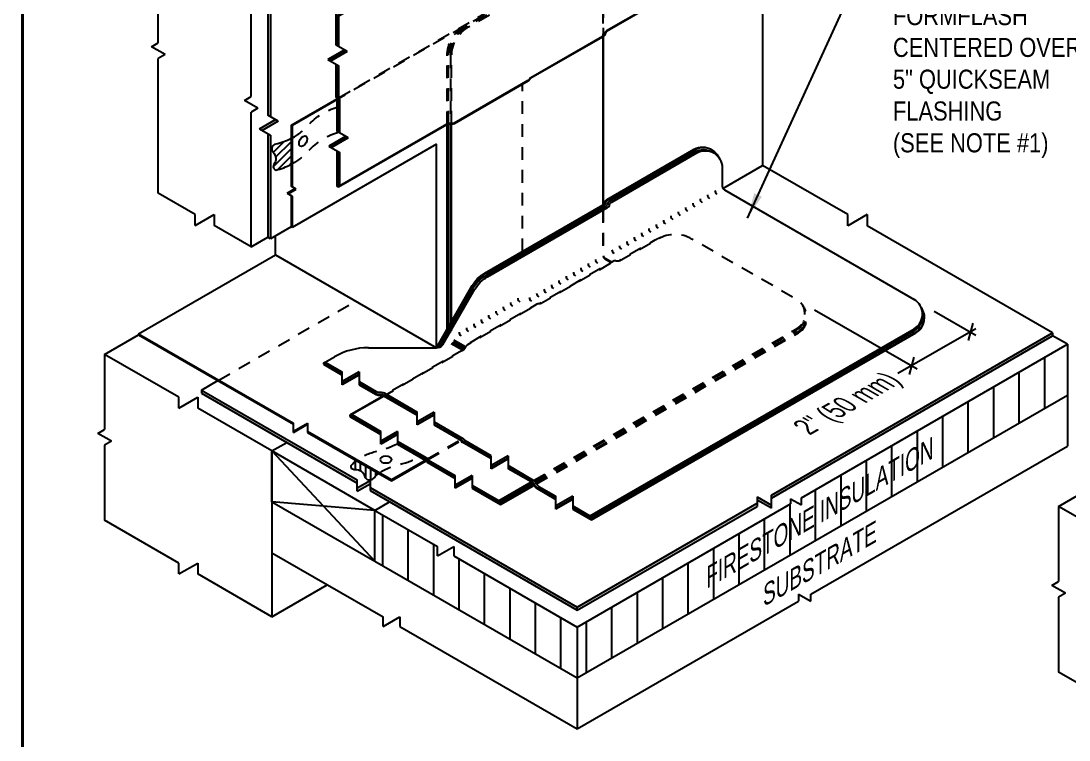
# Model space of a CAD drawing. Header units: inches. Extents: x 277.4 to 297.5, y 91 to 107.7.
# Drawn here: x 277.45 to 287.74, y 94.92 to 101.99 of the extents above; entities that cross this region are included whole.
import ezdxf
from ezdxf.enums import TextEntityAlignment as Align

# ---------------------------------------------------------------- set-up
doc = ezdxf.new("R2010")
doc.units = ezdxf.units.IN
doc.header["$MEASUREMENT"] = 0
doc.linetypes.add('HIDDEN2', pattern=[0.1875, 0.125, -0.0625])
doc.layers.get('0').update_dxf_attribs({"linetype": 'CONTINUOUS'})
for name, color, linetype in [('FSBP-ACCESSORY-OTHER', 7, 'CONTINUOUS'), ('FSBP-ANNO-NOTE', 7, 'CONTINUOUS'), ('FSBP-INSULATION', 7, 'CONTINUOUS'), ('FSBP-MEMBRANE', 7, 'CONTINUOUS'), ('FSBP-SEALANTS', 1, 'CONTINUOUS'), ('FSBP-SUBSTRATE-GENERIC', 9, 'CONTINUOUS'), ('FSBP-TTLB-BORDER', 7, 'CONTINUOUS'), ('FSBP-TTLB-TEXT', 7, 'CONTINUOUS'), ('FSBP-WALL-CURB', 9, 'CONTINUOUS'), ('FSBP-WOOD', 7, 'CONTINUOUS')]:
    doc.layers.add(name, color=color, linetype=linetype)
doc.styles.add('FSBP_ARIAL', font='arial.ttf')
doc.styles.add('FSBP_ARIAL_BOLD', font='')
doc.styles.add('FSBP_ARIAL_NAR', font='ARIALN.TTF')
doc.styles.get('FSBP_ARIAL_BOLD').set_extended_font_data('Arial Black')
doc.dimstyles.new('FSBP-LEADER', dxfattribs={"dimtxt": 0.1875, "dimasz": 0.25, "dimexe": 0.0625, "dimexo": 0.125, "dimgap": 0.125, "dimtad": 0, "dimtih": 1, "dimtoh": 1, "dimdec": 4, "dimzin": 0, "dimdsep": 46, "dimlunit": 4, "dimtxsty": 'FSBP_ARIAL_NAR', "dimcen": 0.09375, "dimclrd": 256, "dimclre": 256, "dimclrt": 256, "dimadec": 0, "dimazin": 0, "dimtfac": 1, "dimtdec": 4, "dimtofl": 0, "dimtmove": 0, "dimatfit": 3, "dimfxl": 0, "dimtolj": 1, "dimtzin": 0, "dimlwd": -1, "dimlwe": -1, "dimarcsym": 0})

# ---------------------------------------------------------------- blocks, each defined once
blk = doc.blocks.new('TTLB-EPDM_2')
at = {"layer": 'FSBP-TTLB-BORDER', "const_width": 0.03125}
blk.add_lwpolyline([(20, 0), (20, 13), (0, 13), (0, 0)], dxfattribs=at)
at = {"layer": 'FSBP-TTLB-TEXT'}
for tag, height, style, p in [('MAXIMUM_WARRANTY', 0.1875, 'FSBP_ARIAL_BOLD', (18.03987100774941, 0.2240244307510579)), ('ACCPT_SYSTEMS', 0.21875, 'FSBP_ARIAL', (12.49438170418193, -1.23218745252656))]:
    blk.add_attdef(tag, text='', height=height, dxfattribs=dict(at, style=style)).set_placement(p, align=Align.MIDDLE_LEFT)
for tag, height, style, p in [('DETAIL_DESCP_LINE_1', 0.21875, 'FSBP_ARIAL_BOLD', (10.33118450231211, -0.2831249841755152)), ('DETAIL_DESCP_LINE_2', 0.21875, 'FSBP_ARIAL_BOLD', (10.33118450231211, -0.6812499208775904)), ('ISSUE_REV_DATE', 0.21875, 'FSBP_ARIAL', (16.84069633627263, -0.7282559425942452)), ('DETAIL_NUMBER', 0.4375, 'FSBP_ARIAL', (18.91941590748775, -0.8931630692489421))]:
    blk.add_attdef(tag, text='', height=height, dxfattribs=dict(at, style=style)).set_placement(p, align=Align.MIDDLE_CENTER)

msp = doc.modelspace()

# ---------------------------------------------------------------- hatches: boundary and pattern name
at = {"layer": 'FSBP-ACCESSORY-OTHER'}
h = msp.add_hatch(dxfattribs=at)
h.set_pattern_fill('STEEL', color=256, scale=0.25, angle=90, style=0)
h.set_pattern_definition([(135, (0, 0), (-0.02209708691207961, -0.02209708691207961), []), (135, (-0.015625, 9.567237139237322e-19), (-0.02209708691207961, -0.02209708691207961), [])])
h.paths.add_polyline_path([(281.4246258482173, 97.66901579513701, 0.08250398478391852), (281.4177044576882, 97.675686395494), (281.0848829653765, 97.48353181731581), (281.0848829653767, 97.47286515040497)])
h.paths.add_polyline_path([(280.5527301196022, 101.2181726397326, 0.07962380356435998), (280.5505453126472, 101.227193182912), (280.10082619217, 100.9675477276447), (280.1103643422651, 100.9627726391067)])
h.paths.add_polyline_path([(280.1497503384269, 100.33810184101), (280.1405127341199, 100.3434351743434), (280.0617407417961, 100.2979561433707), (280.0709783461031, 100.2926228100373)])
h.paths.add_polyline_path([(280.2617787396446, 98.02766514750563), (280.2617787396446, 98.03833181417227), (280.1239411826273, 97.95875126352396), (280.1239411826273, 97.94808459685729)])
h = msp.add_hatch(dxfattribs=at)
h.set_pattern_fill('STEEL', color=256, scale=0.25, style=0)
h.set_pattern_definition([(45, (0, 0), (-0.02209708691207961, 0.02209708691207961), []), (45, (0, 0.015625), (-0.02209708691207961, 0.02209708691207961), [])])
h.paths.add_polyline_path([(280.1008261921701, 100.3663482100213), (280.1103643422651, 100.3608413564964), (280.1103643422651, 100.9627726391067), (280.1008261921701, 100.9675477276447)])
h.paths.add_polyline_path([(280.1008261921701, 99.96827949263167), (280.1103643422651, 99.96277263910676), (280.1103643422651, 100.2698832945511), (280.1008261921702, 100.275390148076)])
h.paths.add_polyline_path([(278.6026758001802, 98.91663479223706), (278.6026758001802, 98.90596812557034), (280.1239411826273, 98.0276651475056), (280.1239411826273, 98.03833181417228)])
h.paths.add_polyline_path([(280.2617787396447, 97.95875126352398), (280.2617787396446, 97.9480845968573), (281.0848829653766, 97.47286515055981), (281.0848829653765, 97.48353181722645)])
at = {"layer": 'FSBP-INSULATION'}
h = msp.add_hatch(dxfattribs=at)
h.set_pattern_fill('LINE', color=256, scale=2, angle=90, style=0)
h.set_pattern_definition([(90, (0, 0), (-0.25, 1.530757942277972e-17), [])])
h.paths.add_polyline_path([(282.9088029696608, 95.53420002251194), (287.7224538914173, 98.31336267797305), (287.7224538914173, 98.81336267797303), (285.1107410715778, 97.30548957839272), (285.1107410715778, 97.23445965675667), (285.0052106347292, 97.29538768287897), (285.0052106347292, 97.2445615522704), (282.9088029696608, 96.03420002251194)])
h.paths.add_polyline_path([(280.9212407485013, 96.68171960592953), (282.9088029696608, 95.53420002251194), (282.9088029696608, 96.03420002251202), (281.6981465424426, 96.73317283666249), (281.6981465424426, 96.82679826940935), (281.5359825360443, 96.7331728366625), (281.5359825360443, 96.82679826940937), (280.9212407485013, 97.18171960592949)])
h.paths.add_polyline_path([(284.119469703625, 96.34748721101074), (286.5608343454521, 97.69233546039435), (286.5608343454521, 98.02839289666846), (284.119469703625, 96.68354464728488)], flags=24)
at = {"layer": 'FSBP-MEMBRANE'}
h = msp.add_hatch(color=256, dxfattribs=at)
h.paths.add_polyline_path([(284.7293325423888, 105.1207874407545), (284.7033517802752, 105.1357874407546), (281.542428023471, 103.3108272588757), (281.5684087855844, 103.2958272588757)])
h.paths.add_polyline_path([(281.441057058445, 103.3693538128215), (281.4150762963314, 103.3843538128215), (281.4150762963314, 103.103185082651), (281.441057058445, 103.0881850826509)])
h.paths.add_polyline_path([(281.324909522507, 103.1552428937904), (281.2989287603935, 103.1702428937904), (279.8724551702144, 102.3466679825087), (279.8984359323281, 102.3316679825087)])
h.paths.add_polyline_path([(279.898435932328, 102.3316679825087), (279.8724551702144, 102.3466679825086), (279.8724551702144, 101.0645296564157), (279.898435932328, 101.0495296564157)])
h.paths.add_polyline_path([(279.9727296241372, 101.0066361734505), (279.9467488620237, 101.0216361734505), (279.789423519564, 100.930804344631), (279.8154042816774, 100.915804344631)])
h.paths.add_polyline_path([(279.898435932328, 100.8678659987767), (279.8724551702144, 100.8828659987767), (279.8724551702144, 99.8664294216304), (279.898435932328, 99.85142942163046)])
h = msp.add_hatch(color=256, dxfattribs=at)
h.paths.add_polyline_path([(280.5787108817158, 100.6993555574514), (280.565720500659, 100.7068555574514), (280.565720500659, 100.3773393063991), (280.5787108817158, 100.3698393063991)])
h.paths.add_polyline_path([(280.6611067461466, 100.8420693809793), (280.6481163650899, 100.8495693809793), (280.4833246362281, 100.7544268319607), (280.4963150172849, 100.7469268319607)])
h.paths.add_polyline_path([(280.5787108817158, 101.2191569065412, 0.1246123986690793), (280.5740920797479, 101.2327897661439, -0.1246123886967401), (280.5694732774087, 101.2464226259612), (280.5694732774087, 101.5489884172063), (280.556482896352, 101.5564884172063), (280.556482896352, 101.2459304925571, 0.1246123886964998), (280.5611016986911, 101.2322976327397, -0.1246123986722044), (280.565720500659, 101.2186647731367), (280.565720500659, 100.8971406554886), (280.5787108817158, 100.8896406554886)])
h.paths.add_polyline_path([(280.6518691418397, 101.6917022407341), (280.6388787607829, 101.6992022407341), (280.4740870319212, 101.6040596917156), (280.4870774129779, 101.5965596917156)])
h.paths.add_polyline_path([(280.5694732774088, 102.0418393064886), (280.556482896352, 102.0493393064886), (280.556482896352, 101.7467735152435), (280.5694732774088, 101.7392735152435)])
h.paths.add_polyline_path([(283.4930472176065, 103.7297655093051, -0.2559231608548284), (283.6531342754937, 103.7333692937734, 0.2800479723743404), (283.480056836525, 103.7372655092285), (280.556482896352, 102.0493393064886), (280.5694732774088, 102.0418393064886)])
msp.add_hatch(color=256, dxfattribs=at).paths.add_polyline_path([(281.6765161575606, 100.9754417123083, -0.0452988547727261), (281.6642260243755, 100.9757284328903, 0.002590280656423726), (281.6635257765037, 100.9758048371376), (281.6635257765037, 99.01731846203221), (281.6765161575606, 99.03981846203244)])
h = msp.add_hatch(color=256, dxfattribs=at)
h.paths.add_polyline_path([(283.0330406226723, 97.12763449833771), (283.0330406226723, 97.10596783167101), (286.2176667731553, 98.94461259692063, 0.2854560039510127), (286.3006476504102, 99.09978349861535, -0.2505942952324803), (286.2176667732277, 98.96627926575789)])
h.paths.add_polyline_path([(282.8651841645672, 97.22454646960993), (282.8651841645672, 97.20287980294323), (283.0330406226723, 97.105967831671), (283.0330406226723, 97.12763449833768)])
h.paths.add_polyline_path([(282.7003924357053, 97.22454646960989), (282.7003924357053, 97.20287980294323), (282.8651841645671, 97.29802235196183), (282.8651841645672, 97.3196890186285)])
h.paths.add_polyline_path([(282.5325359776001, 97.41660098990079, -0.1275034861631099), (282.5071035466038, 97.44628441078066, 0.1275034861637454), (282.4816711156075, 97.47596783166063), (282.2302583834747, 97.62112104023524), (282.2302583834747, 97.59945437356852), (282.4629072318508, 97.46513449833189, -0.1275034861632415), (282.4883396628471, 97.43545107745204, 0.1275034861637747), (282.5137720938435, 97.40576765657205), (282.7003924357053, 97.29802235196185), (282.7003924357053, 97.31968901862847)])
h.paths.add_polyline_path([(282.0654666546129, 97.62112104023522), (282.0654666546129, 97.59945437356856), (282.2302583834747, 97.69459692258714), (282.2302583834747, 97.71626358925383)])
h.paths.add_polyline_path([(282.0654666546129, 97.69459692258714), (282.0654666546129, 97.7162635892538), (281.804958044585, 97.86666830537966, -0.1246123886993149), (281.7954610428262, 97.87748473544923, 0.1246123986703427), (281.7859640410679, 97.88830116508981), (281.5038438314652, 98.05118334404774), (281.5038438314652, 98.02951667738105), (281.7672001573192, 97.87746783175648, -0.124612398670438), (281.7766971590775, 97.86665140211588, 0.1246123887025153), (281.7861941608365, 97.85583497204608)])
h.paths.add_polyline_path([(281.5038438314652, 98.1246592263997), (281.5038438314652, 98.14632589306635), (281.3390521026034, 98.05118334404774), (281.3390521026033, 98.0295166773811)])
h.paths.add_polyline_path([(281.0123146803422, 98.33496783176317, 0.1275034861628855), (280.973891868291, 98.34215125264592, -0.1275034861641675), (280.9354690562394, 98.34933467352887), (280.7676125981344, 98.446246644801), (280.7676125981344, 98.42457997813429), (280.9354690562475, 98.32766800685748, 0.1275034861637557), (280.973891868299, 98.32048458597458, -0.1275034861634855), (281.0123146803504, 98.31330116509176), (281.3390521026034, 98.1246592263997), (281.3390521026034, 98.14632589306635)])
h.paths.add_polyline_path([(280.7676125981344, 98.51972252715292), (280.7676125981344, 98.54138919381958), (280.6028208692726, 98.44624664480096), (280.6028208692726, 98.4245799781343)])
h.paths.add_polyline_path([(280.4356860990038, 98.6378844984252), (280.4349644111673, 98.63746783175857), (280.4349644111673, 98.61663449842523), (280.6028208692726, 98.51972252715291), (280.6028208692726, 98.54138919381963)])
h.paths.add_polyline_path([(283.2098187919586, 100.1595307548878, 0.1990697124928962), (283.2277282503268, 100.184870785789, -0.2193945329039565), (283.2483697261, 100.2117881476745), (284.0833878689464, 100.693886097225, -0.2505942970672961), (284.2404963657345, 100.698997528034, 0.2854560022219442), (284.0646239851978, 100.7047194305584), (283.2268738249467, 100.2210441500238, 0.1990697124955211), (283.2089643665781, 100.1957041191223, -0.2193945329021032), (283.1883228908052, 100.168786757237), (282.0081542364842, 99.48741606697573, 0.1316524975873913), (281.8861457685561, 99.36540759904759), (281.5494548465808, 98.78224181573907, 0.1632903927370953), (281.589413614618, 98.80811909885408), (281.9049096523048, 99.35457426571419, -0.1316524975874534), (282.0269181202329, 99.47658273364237)])
h = msp.add_hatch(color=256, dxfattribs=at)
h.paths.add_polyline_path([(284.6752885274676, 97.22074760149799), (284.6752885274676, 97.25074760149803), (282.9102906518447, 96.23172560288795), (282.9102906518447, 96.20172560288796)])
h.paths.add_polyline_path([(284.6752885274676, 97.31321443761338), (284.6752885274676, 97.28321443761341), (284.8159013063095, 97.20203161189754), (284.8159013063095, 97.23203161189757)])
h.paths.add_polyline_path([(287.5781163241199, 98.89669601130636), (287.5781163241199, 98.92669601130638), (284.8159013063096, 97.33193042721386), (284.8159013063096, 97.30193042721386)])
h.paths.add_polyline_path([(280.8750841030324, 97.40675265170114), (280.8750841030323, 97.37675265170118), (282.9102906518447, 96.20172560288789), (282.9102906518447, 96.23172560288789)])
h.paths.add_polyline_path([(280.8750841030324, 97.44208834267774), (280.8750841030323, 97.47208834267775), (280.7481911733027, 97.3988266755401), (280.7481911733027, 97.36882667554005)])
h.paths.add_polyline_path([(279.2189978900444, 98.36289447257104), (279.2189978900444, 98.33289447257103), (280.7481911733028, 97.45001431883883), (280.7481911733026, 97.48001431883883)])
h = msp.add_hatch(color=256, dxfattribs=at)
h.paths.add_polyline_path([(280.696016621201, 98.12235306216073), (280.6960166212011, 98.10735306216075), (280.9813860655721, 97.94259493663458), (280.9813860655721, 97.95759493663454)])
h.paths.add_polyline_path([(281.1461777944339, 97.94259493663456), (281.1461777944339, 97.95759493663454), (280.9813860655721, 97.86245238761593), (280.9813860655721, 97.84745238761596)])
h.paths.add_polyline_path([(281.1461777944339, 97.86245238761596), (281.1461777944339, 97.84745238761597), (281.4246258482465, 97.6866903287919, -0.1246123986716779), (281.4341228500049, 97.67587389915121, 0.1246123886986938), (281.4436198517637, 97.66505746908169), (281.7125709038563, 97.50977850675716), (281.7125709038563, 97.52477850675716), (281.450541242322, 97.67606140237966, -0.1246123886975471), (281.4410442405634, 97.68687783244911, 0.1246123986738759), (281.4315472388047, 97.69769426208993)])
h.paths.add_polyline_path([(281.8773626327181, 97.50977850675714), (281.8773626327182, 97.52477850675716), (281.7125709038563, 97.42963595773857), (281.7125709038564, 97.4146359577386)])
h.paths.add_polyline_path([(281.8773626327181, 97.42963595773853), (281.8773626327182, 97.41463595773854), (282.1393922942526, 97.26335306211604), (282.1393922942526, 97.27835306211604)])
h.paths.add_polyline_path([(282.4662868243749, 97.45208570691582, 0.04446774525413021), (282.4556903535417, 97.46096783162598), (282.1393922942526, 97.27835306211595), (282.1393922942526, 97.26335306211597)])
at = {"layer": 'FSBP-SEALANTS'}
h = msp.add_hatch(dxfattribs=at)
h.set_pattern_fill('ANSI31', color=256, scale=0.4, style=0)
h.set_pattern_definition([(45, (21.13048209113305, 0.2262061824630166), (-0.03535533905932738, 0.03535533905932738), [])])
h.paths.add_polyline_path([(280.1008261921702, 100.8353801151098, -0.06504549198290753), (279.9502456665041, 100.7787079247707, 0.6227210702245826), (279.9223740478403, 100.7002887336404, -0.3609304894833807), (279.9318600899711, 100.5814679446654, 0.5013340748898505), (279.9502456665041, 100.5252993391685, 0.06504549198293584), (280.1008261921702, 100.5819715295076)])
h = msp.add_hatch(dxfattribs=at)
h.set_pattern_fill('ANSI31', color=256, scale=0.4, angle=45, style=0)
h.set_pattern_definition([(90, (12.23207105679703, 1.696967239294608), (-0.05, 6.938893903907228e-18), [])])
h.paths.add_polyline_path([(280.7402928255786, 97.67181436053232, 0.02852517010782998), (280.6889806774168, 97.6230339183142, 0.5013340748899419), (280.7284313284058, 97.57902723922501, -0.3609304894833652), (280.8265901290904, 97.51140169127092, 0.5509880619429598), (280.9017371518011, 97.48907340689739, -0.03250541337014283), (280.9597510982472, 97.54511006773123)])

# ---------------------------------------------------------------- linework, layer by layer
at = {"layer": 'FSBP-ACCESSORY-OTHER', "linetype": 'HIDDEN2'}
for p, q in [((280.5710351190845, 101.2390229781742), (282.1758188089073, 102.1655452734844)), ((281.7991598662014, 101.9377991894577), (280.5751105867566, 101.2310940084688)), ((281.4400849248424, 97.68860776423016), (281.7599832789542, 97.87330116508981)), ((281.4451365826936, 97.68085767320026), (281.7669046695522, 97.86663056464035))]:
    msp.add_line(p, q, dxfattribs=at)
at = {"layer": 'FSBP-ACCESSORY-OTHER'}
for p, q in [((280.10082619217, 100.9675477276448), (280.5505453126471, 101.2271931829119)), ((280.5527301196022, 101.2181726397326), (280.1103643422651, 100.9627726391067))]:
    msp.add_line(p, q, dxfattribs=at)
at = {"layer": 'FSBP-ACCESSORY-OTHER', "linetype": 'Continuous'}
for p, q in [((280.1103643422651, 100.9627726391067), (280.1008261921701, 100.9675477276447)), ((280.1008261921701, 100.9675477276447), (280.1008261921701, 100.3663482100212)), ((280.1103643422651, 100.9627726391067), (280.1103643422651, 100.3608413564964)), ((281.5265238479387, 100.780392710923), (280.1103643422649, 99.96277263910686)), ((280.1497503384269, 100.33810184101), (280.1008261921701, 100.3663482100212)), ((280.0617407417962, 100.2979561433707), (280.1405127341199, 100.3434351743434)), ((280.0617407417962, 100.2979561433707), (280.1103643422651, 100.2698832945511)), ((280.0709783461032, 100.2926228100374), (280.1497503384269, 100.33810184101)), ((280.1008261921701, 100.2753901480759), (280.1008261921701, 99.96827949263165)), ((280.1103643422651, 100.2698832945511), (280.1103643422651, 99.96277263910677)), ((280.1103643422651, 99.96277263910677), (280.1008261921701, 99.96827949263165)), ((279.9462915470008, 99.6923717053513), (279.9462915470008, 99.879058873644)), ((278.6026758001802, 98.91663479223702), (279.9462915470008, 99.6923717053513)), ((278.6026758001802, 98.91663479223705), (280.1239411826273, 98.03833181417228)), ((278.6026758001802, 98.91663479223702), (278.6026758001802, 98.90596812557031)), ((278.6026758001802, 98.90596812557034), (280.1239411826273, 98.0276651475056)), ((280.1239411826273, 97.95875126352395), (280.2617787396446, 98.03833181417228)), ((280.1239411826273, 97.94808459685727), (280.1239411826273, 98.03833181417228)), ((280.1239411826273, 97.9480845968573), (280.2617787396446, 98.02766514750563)), ((280.2617787396446, 98.03833181417228), (280.2617787396446, 97.94808459685727)), ((280.2617787396446, 97.95875126352395), (281.0848829653765, 97.48353181722648)), ((280.2617787396446, 97.94808459685727), (281.0848829653766, 97.47286515055983)), ((281.0848829653765, 97.48353181731582), (281.4177044576881, 97.67568639549398)), ((281.0848829653766, 97.47286515040497), (281.4246258482173, 97.66901579513703)), ((281.0848829653765, 97.48353181722648), (281.0848829653766, 97.47286515040497))]:
    msp.add_line(p, q, dxfattribs=at)
at = {"layer": 'FSBP-ACCESSORY-OTHER', "linetype": 'HIDDEN2'}
msp.add_lwpolyline([(282.372223231934, 99.72677806616886), (282.372223231934, 101.3694908112561)], dxfattribs=at)
at = {"layer": 'FSBP-ACCESSORY-OTHER', "linetype": 'Continuous'}
msp.add_ellipse((280.2182582681697, 100.8101225564722), major_axis=(-0.02870495792324175, -0.04971844555217827), ratio=0.5773502691896032, dxfattribs=at)
at = {"layer": 'FSBP-ACCESSORY-OTHER', "linetype": 'Continuous', "extrusion": (0, 0, -1)}
msp.add_ellipse((281.0304216230909, 97.68009410802526), major_axis=(-0.05740991584648072, -1.689051975985722e-15), ratio=0.5773502691896032, dxfattribs=at)
at = {"layer": 'FSBP-ANNO-NOTE'}
for p, q in [((285.2384817104026, 99.15362049085394), (286.2472114387431, 98.57123011065691)), ((286.4156552404747, 99.14064570540766), (286.824561709974, 98.90456344516889)), ((286.793311709974, 99.02119003290547), (286.7475585345009, 98.85043685743234)), ((286.824561709974, 98.96706344516892), (286.0593155020725, 98.52524834104052)), ((286.2159614387431, 98.68785669839347), (286.17020826327, 98.51710352292035))]:
    msp.add_line(p, q, dxfattribs=at)
at = {"layer": 'FSBP-INSULATION', "linetype": 'Continuous'}
for p, q in [((285.1107410715779, 97.30548957839274), (287.7224538914173, 98.81336267797302)), ((287.7224538914173, 98.81336267797302), (287.5781163241199, 98.89669601130633)), ((282.9088029696609, 95.53420002251195), (287.7224538914173, 98.31336267797305)), ((285.0052106347292, 97.295387682879), (285.1107410715779, 97.23445965675667)), ((285.0052106347292, 97.295387682879), (285.0052106347292, 97.24456155227041)), ((285.1107410715779, 97.23445965675667), (285.1107410715779, 97.30548957839274)), ((280.9212407485014, 97.18171960592947), (281.5359825360444, 96.82679826940937)), ((282.9088029696609, 96.03420002251197), (285.0052106347292, 97.24456155227041)), ((281.5359825360444, 96.73317283666252), (281.6981465424427, 96.82679826940937)), ((281.5359825360444, 96.73317283666252), (281.5359825360444, 96.82679826940937)), ((281.6981465424427, 96.82679826940937), (281.6981465424427, 96.73317283666252)), ((280.9212407485014, 96.68171960592952), (282.9088029696609, 95.53420002251197)), ((281.6981465424427, 96.73317283666252), (282.9088029696609, 96.034200022512)), ((282.9088029696609, 96.03420002251197), (282.9088029696609, 95.53420002251197))]:
    msp.add_line(p, q, dxfattribs=at)
at = {"layer": 'FSBP-INSULATION'}
msp.add_line((287.7224538914173, 98.81336267797302), (287.7224538914173, 98.31336267797305), dxfattribs=at)
at = {"layer": 'FSBP-MEMBRANE', "linetype": 'Continuous'}
for p, q in [((284.7293325423889, 102.8058280190488), (284.7293325423888, 100.5714420945517)), ((279.8724551702144, 102.3466679825087), (279.8724551702144, 101.0645296564157)), ((279.898435932328, 102.3316679825087), (279.898435932328, 101.0495296564157)), ((280.6258883797261, 101.7067022407342), (280.4610966508644, 101.6115596917156)), ((280.6388787607829, 101.6992022407342), (280.4740870319211, 101.6040596917156)), ((280.6518691418397, 101.6917022407342), (280.4870774129778, 101.5965596917156)), ((280.6518691418397, 101.6917022407342), (280.5434925152953, 101.7542735152434)), ((280.4610966508644, 101.6115596917156), (280.5694732774087, 101.5489884172063)), ((279.789423519564, 100.930804344631), (279.9467488620238, 101.0216361734505)), ((279.9727296241372, 101.0066361734506), (279.8154042816774, 100.915804344631)), ((279.9727296241372, 101.0066361734506), (279.8724551702144, 101.0645296564157)), ((279.7894235195639, 100.930804344631), (279.898435932328, 100.8678659987767)), ((279.8724551702144, 100.8828659987767), (279.8724551702144, 99.8664294216304)), ((279.898435932328, 100.8678659987767), (279.898435932328, 99.85142942163041)), ((280.6611067461466, 100.8420693809793), (280.5527301196022, 100.9046406554886)), ((280.6351259840332, 100.8570693809793), (280.4703342551713, 100.7619268319607)), ((280.4703342551713, 100.7619268319607), (280.5787108817157, 100.6993555574514)), ((280.6481163650899, 100.8495693809793), (280.4833246362281, 100.7544268319607)), ((280.6611067461466, 100.8420693809793), (280.4963150172848, 100.7469268319607)), ((281.5265238479387, 98.7800241610227), (281.5265238479387, 100.780392710923)), ((284.3389701437887, 100.3460662586384), (284.7293325423888, 100.5714420945517)), ((285.5659636815387, 100.0884128811511), (284.7293325423888, 100.5714420945517)), ((285.7578660111361, 100.0884128811511), (285.5659636815387, 99.97761801949997)), ((285.5659636815387, 99.97761801949997), (285.5659636815387, 100.0884128811511)), ((285.7578660111361, 100.0884128811511), (285.7578660111361, 99.97761801949983)), ((280.1008261921701, 99.96827949263165), (279.898435932328, 99.85142942163041)), ((287.5781163241199, 98.92669601130636), (285.7578660111361, 99.97761801949983)), ((279.898435932328, 99.85142942163041), (279.8724551702144, 99.8664294216304)), ((279.9462915470008, 99.6923717053513), (281.5265238479387, 98.7800241610227)), ((284.8159013063096, 97.33193042721389), (287.5781163241199, 98.92669601130636)), ((284.8159013063096, 97.30193042721386), (287.5781163241199, 98.89669601130633)), ((280.7676125981344, 98.54138919381957), (280.6028208692726, 98.44624664480098)), ((280.6028208692726, 98.41624664480102), (280.6028208692726, 98.54138919381957)), ((280.7676125981344, 98.51972252715291), (280.6028208692726, 98.42457997813432)), ((280.7676125981344, 98.5113891938196), (280.6028208692726, 98.41624664480102)), ((280.7676125981344, 98.54138919381957), (280.7676125981344, 98.416246644801)), ((279.2189978900444, 98.36289447257103), (280.7481911733027, 97.4800143188388)), ((279.2189978900444, 98.362894472571), (279.2189978900444, 98.332894472571)), ((279.2189978900444, 98.332894472571), (280.7481911733027, 97.45001431883883)), ((281.5038438314652, 98.14632589306635), (281.3390521026034, 98.05118334404776)), ((281.3390521026034, 98.0211833440478), (281.3390521026034, 98.14632589306635)), ((281.5038438314652, 98.12465922639969), (281.3390521026034, 98.0295166773811)), ((281.5038438314652, 98.11632589306637), (281.3390521026034, 98.0211833440478)), ((281.5038438314652, 98.14632589306635), (281.5038438314652, 98.02118334404778)), ((281.1461777944339, 97.95759493663454), (280.9813860655721, 97.86245238761595)), ((280.9813860655721, 97.83245238761594), (280.9813860655721, 97.95759493663454)), ((281.1461777944339, 97.94259493663455), (280.9813860655721, 97.84745238761596)), ((281.1461777944339, 97.92759493663453), (280.9813860655721, 97.83245238761594)), ((281.1461777944339, 97.95759493663454), (281.1461777944339, 97.83245238761597)), ((282.2302583834747, 97.71626358925381), (282.0654666546129, 97.62112104023522)), ((282.0654666546129, 97.59112104023525), (282.0654666546129, 97.71626358925381)), ((282.2302583834747, 97.69459692258714), (282.0654666546129, 97.59945437356855)), ((282.2302583834747, 97.68626358925384), (282.0654666546129, 97.59112104023525)), ((282.2302583834747, 97.71626358925381), (282.2302583834747, 97.59112104023525)), ((280.7481911733027, 97.36882667554003), (280.7481911733027, 97.48001431883885)), ((280.8750841030324, 97.47208834267776), (280.7481911733027, 97.39882667554006)), ((280.8750841030324, 97.47208834267776), (280.8750841030324, 97.37675265170115)), ((281.8773626327181, 97.52477850675714), (281.7125709038563, 97.42963595773855)), ((281.7125709038564, 97.39963595773855), (281.7125709038563, 97.52477850675714)), ((281.8773626327181, 97.50977850675716), (281.7125709038563, 97.41463595773857)), ((281.8773626327181, 97.49477850675714), (281.7125709038563, 97.39963595773855)), ((281.8773626327181, 97.52477850675714), (281.8773626327181, 97.39963595773858)), ((280.7481911733027, 97.36882667554006), (280.8750841030324, 97.44208834267776)), ((280.8750841030324, 97.40675265170115), (282.9102906518447, 96.23172560288795)), ((280.8750841030324, 97.37675265170115), (282.9102906518447, 96.20172560288795)), ((282.8651841645672, 97.3196890186285), (282.7003924357053, 97.2245464696099)), ((282.7003924357053, 97.19454646960995), (282.7003924357053, 97.3196890186285)), ((282.8651841645672, 97.29802235196183), (282.7003924357053, 97.20287980294324)), ((282.8651841645672, 97.28968901862852), (282.7003924357053, 97.19454646960995)), ((282.8651841645672, 97.3196890186285), (282.8651841645672, 97.19454646960993)), ((284.6752885274676, 97.31321443761341), (284.8159013063096, 97.23203161189754)), ((284.6752885274676, 97.31321443761341), (284.6752885274676, 97.22074760149799)), ((284.8159013063096, 97.20203161189754), (284.6752885274676, 97.28321443761341)), ((284.8159013063096, 97.20203161189754), (284.8159013063096, 97.33193042721389)), ((282.9102906518447, 96.23172560288795), (284.6752885274676, 97.25074760149802)), ((282.9102906518447, 96.20172560288793), (284.6752885274676, 97.22074760149799)), ((282.9102906518447, 96.20172560288795), (282.9102906518447, 96.23172560288795))]:
    msp.add_line(p, q, dxfattribs=at)
at = {"layer": 'FSBP-MEMBRANE', "linetype": 'HIDDEN2'}
for p, q in [((281.6635257765037, 101.6520407215296), (281.6635257765037, 100.9823110214877)), ((279.3903900290427, 98.46184777015874), (280.7340057758633, 99.23758468327303)), ((282.5035450598131, 97.45276342589209), (285.0810084317775, 98.94086259607765))]:
    msp.add_line(p, q, dxfattribs=at)
at = {"layer": 'FSBP-MEMBRANE'}
for p, q in [((281.6635257765037, 100.9758048371375), (281.6635257765037, 99.01731846203221)), ((280.565720500659, 100.3565059730658), (280.5527301196022, 100.3640059730658)), ((280.5787108817158, 100.3698393063991), (280.565720500659, 100.3773393063991)), ((280.565720500659, 100.3773393063991), (280.565720500659, 100.3565059730658)), ((280.5787108817158, 100.3698393063991), (280.5787108817158, 100.3698393063991)), ((284.3542212022797, 100.3308152001474), (286.2176667731553, 99.25495440031094)), ((283.0330406226723, 97.12763449833767), (286.2176667731553, 98.96627926571612)), ((283.0330406226723, 97.105967831671), (286.2176667731553, 98.94461259692065)), ((283.0510828185845, 97.09555116500432), (286.2357089690675, 98.93419592885925)), ((283.0510828185845, 97.08721783167098), (286.2357089690675, 98.92586259692065)), ((287.5781163241199, 98.92669601130636), (287.5781163241199, 98.89669601130633)), ((280.8590686356744, 98.7800241610227), (281.5265238479387, 98.78002416102268)), ((280.4169222152551, 98.62705116509187), (280.4349644111673, 98.63746783175854)), ((280.4169222152551, 98.62705116509187), (280.4169222152551, 98.61871783175853)), ((280.4349644111673, 98.61663449842521), (280.4169222152551, 98.62705116509187)), ((280.4169222152551, 98.61871783175853), (280.6028208692726, 98.51138919381954)), ((280.4349644111673, 98.63830116509187), (280.5257353023411, 98.69070776354565)), ((280.4349644111673, 98.63830116509187), (280.4349644111673, 98.63830116509187)), ((280.4349644111673, 98.63830116509187), (280.4349644111673, 98.61663449842521)), ((280.4349644111673, 98.63830116509187), (280.6028208692726, 98.54138919381958)), ((280.4349644111673, 98.61663449842521), (280.6028208692726, 98.51972252715291)), ((279.2189978900444, 98.362894472571), (279.3811524247358, 98.45651443682534)), ((280.7676125981344, 98.446246644801), (280.9354690562397, 98.34933467352867)), ((280.7676125981344, 98.42457997813432), (280.9354690562477, 98.3276680068574)), ((280.7676125981344, 98.41624664480095), (280.9354690562508, 98.31933467352225)), ((281.0123146803424, 98.33496783176304), (281.3390521026034, 98.14632589306635)), ((281.0123146803505, 98.3133011650917), (281.3390521026034, 98.12465922639969)), ((281.0123146803536, 98.30496783175656), (281.3390521026034, 98.11632589306633)), ((280.6779744252888, 98.11776972882737), (280.6779744252888, 98.10276972882738)), ((280.696016621201, 98.10735306216071), (280.6779744252888, 98.11776972882737)), ((280.696016621201, 98.12235306216073), (280.696016621201, 98.12235306216073)), ((280.696016621201, 98.12235306216073), (280.696016621201, 98.10735306216071)), ((281.5038438314652, 98.05118334404776), (281.7859640410678, 97.88830116508984)), ((281.5038438314652, 98.0295166773811), (281.7672001573191, 97.8774678317565)), ((281.5038438314652, 98.02118334404773), (281.7599832789542, 97.87330116508983)), ((282.0654666546129, 97.68626358925377), (281.7789772824712, 97.85166830537975)), ((282.0654666546129, 97.6945969225871), (281.7861941608367, 97.855834972046)), ((282.0654666546129, 97.71626358925383), (281.8049580445849, 97.86666830537969)), ((282.4816711156075, 97.47596783166063), (282.2302583834747, 97.62112104023522)), ((282.4629072318507, 97.46513449833196), (282.2302583834747, 97.59945437356852)), ((282.4556903534827, 97.46096783166709), (282.2302583834747, 97.5911210402352)), ((282.1574344901647, 97.25293639544932), (282.4775642977242, 97.43776342583999)), ((282.5065552154754, 97.4016009899072), (282.7003924357053, 97.2896890186285)), ((282.5137720938434, 97.40576765657207), (282.7003924357053, 97.29802235196185)), ((282.5325359776002, 97.41660098990073), (282.7003924357053, 97.3196890186285)), ((282.1393922942526, 97.278353062116), (282.1393922942526, 97.26335306211601)), ((282.1574344901647, 97.25293639544932), (282.1393922942526, 97.26335306211601)), ((282.1574344901647, 97.23793639544934), (282.1574344901647, 97.25293639544932)), ((282.8651841645672, 97.22454646960992), (283.0330406226723, 97.12763449833767)), ((282.8651841645672, 97.20287980294324), (283.0510828185845, 97.09555116500432)), ((282.8651841645672, 97.1945464696099), (283.0510828185845, 97.08721783167098)), ((283.0330406226723, 97.105967831671), (283.0330406226723, 97.12763449833767)), ((283.0510828185845, 97.08721783167098), (283.0510828185845, 97.09555116500432))]:
    msp.add_line(p, q, dxfattribs=at)
for points in [[(280.5434925152953, 101.7542735152435), (280.5434925152953, 102.0776726398219), (283.4670855391623, 103.7656098605376)], [(280.556482896352, 101.7467735152435), (280.556482896352, 102.0493393064886), (283.480060509631, 103.7372676298971)], [(283.1606451333944, 101.8353530759858), (283.1606451333944, 100.181973663212)], [(283.1656969482498, 101.8382646862237), (283.1656969482498, 100.1848852734502)], [(281.6324931995348, 98.9635684620323), (281.6324931995348, 100.9717883104579)], [(281.6454835805916, 98.98606846203225), (281.6454835805916, 100.9752698634764)], [(281.6765161575606, 99.03981846203233), (281.6765161575606, 100.9754417123083)], [(280.5527301196023, 100.3640059730658), (280.5527301196023, 100.7143555574515)], [(280.565720500659, 100.3773393063991), (280.565720500659, 100.7068555574515)], [(281.0064665548102, 98.30742474823306), (280.6779744252888, 98.11776972882737)], [(281.0123146784658, 98.30496783066658), (280.696016621201, 98.12235306216073), (280.9813860655721, 97.95759493663454)], [(280.6779744252888, 98.10276972882738), (280.9813860655721, 97.92759493663456)], [(280.696016621201, 98.10735306216074), (280.9813860655721, 97.94259493663455)], [(281.8773626327181, 97.42963595773855), (282.1393922942526, 97.278353062116), (282.4556903535153, 97.46096783161073)], [(281.8773626327181, 97.41463595773857), (282.1393922942526, 97.26335306211601), (282.4662868243749, 97.45208570691582)], [(281.8773626327181, 97.39963595773858), (282.1574344901647, 97.23793639544934), (282.4837635413306, 97.42634256082171)]]:
    msp.add_lwpolyline(points, dxfattribs=at)
for points in [[(280.5694732774087, 101.7392735152435), (280.5694732774088, 102.0418393064886), (283.4930472176061, 103.7297655093049, -0.577350269314227), (283.7430472176601, 103.5854279420386), (283.7430472168552, 102.3998864982241, -0.2679491926546393), (283.5763805497959, 102.1112113635779), (283.1985307798349, 101.8930596980725, 0.2193945329014324), (283.177889304062, 101.8661423361872, -0.2193945329016158), (283.1572478282893, 101.839224974302), (282.4540310434182, 101.4332225743321, 0.1308290242539824), (282.4398569583305, 101.4197058286129, -0.1308290242545507), (282.4256828732428, 101.4061890828936), (281.7006989640758, 100.9876194277779, -0.1343790405580758), (281.6652246624783, 100.9821383302011, 0.1343790405580881), (281.6297503608807, 100.9766572326243), (280.5787108817158, 100.3698393063991), (280.5787108817158, 100.6993555574515)], [(283.6049920906144, 102.1297429570256, -0.05060777686478695), (283.5503997874364, 102.0903780295511), (283.2043467680739, 101.8905842271145, 0.2193945329014324), (283.1837052923011, 101.8636668652292, -0.2193945329016158), (283.1630638165282, 101.836749503344), (282.4540310434182, 101.4273892409948, 0.1308290242539824), (282.4398569583305, 101.4138724952755, -0.1308290242545507), (282.4256828732428, 101.4003557495562), (281.699700325973, 100.981209530467, -0.1343790405580758), (281.6642260243754, 100.9757284328903, 0.1343790405580881), (281.6287517227779, 100.9702473353135), (280.565720500659, 100.3565059730658)], [(280.5527301196022, 100.9046406554886), (280.5527301196022, 101.2181726397326, 0.124612398671964), (280.5481113176344, 101.2318054993356, -0.124612388696019), (280.5434925152953, 101.2454383591528), (280.5434925152953, 101.5639884172063)], [(280.565720500659, 100.8971406554886), (280.565720500659, 101.2186647731367, 0.124612398671964), (280.5611016986911, 101.2322976327397, -0.124612388696019), (280.556482896352, 101.245930492557), (280.556482896352, 101.5564884172063)], [(280.5787108817158, 100.8896406554886), (280.5787108817158, 101.2191569065409, 0.124612398671964), (280.5740920797479, 101.2327897661439, -0.124612388696019), (280.5694732774087, 101.2464226259612), (280.5694732774087, 101.5489884172063)], [(281.5265238479387, 98.78002416102271), (281.8789288901912, 99.39040759904753, -0.1316524975873981), (282.0009373581194, 99.51241606697567), (283.1630638165282, 100.1833700905704, 0.2193945329016158), (283.1837052923011, 100.2102874524557, -0.2193945329014343), (283.2043467680739, 100.2372048143409), (284.0574071068329, 100.7297194305584)], [(281.5361463524252, 98.7800241610227), (281.8861457685561, 99.3862409323809, -0.1316524975874019), (282.0081542364843, 99.50824940030904), (283.1702806948931, 100.1792034239037, 0.2193945329016158), (283.1909221706659, 100.206120785789, -0.2193945329014343), (283.2115636464388, 100.2330381476743), (284.0646239851978, 100.7255527638917, -0.443615370296543), (284.2998473756676, 100.649824148786, -0.443615370296543)], [(281.5494548465808, 98.78224181573904), (281.8861457685561, 99.36540759904756, -0.1316524975873992), (282.0081542364842, 99.48741606697571), (283.1883228908052, 100.1687867572371, 0.2193945329016158), (283.2089643665781, 100.1957041191223, -0.2193945329014343), (283.229605842351, 100.2226214810076), (284.0646239851978, 100.7047194305584)], [(281.5894136146179, 98.8081190988539), (281.9049096523048, 99.35457426571422, -0.1316524975873978), (282.0269181202329, 99.47658273364236), (283.2070867745539, 100.1579534239037, 0.2193945329016158), (283.2277282503268, 100.184870785789, -0.2193945329014343), (283.2483697260997, 100.2117881476742), (284.0833878689464, 100.6938860972251, -0.5773502691896439), (284.3333878689464, 100.5495485299276), (284.3333878689464, 100.3668995919718)], [(284.0574071068329, 100.7297194305584, -0.274659947139077), (284.2276561669261, 100.7275909846969, -0.274659947139077)], [(284.0646239851978, 100.7047194305584, -0.2854560022358045), (284.2404963657416, 100.6989975280293, -0.2854560022358045)], [(281.5265238479387, 98.78002416102271, 0.243803193952345), (281.5894136146179, 98.80811909885392, 0.3494596192737156)], [(280.9354690562395, 98.34933467352877, 0.127503486163541), (280.973891868291, 98.34215125264592, -0.127503486163709), (281.0123146803424, 98.33496783176305, 23.47739862411862)], [(280.9354690562477, 98.32766800685744, 0.127503486163541), (280.9738918682991, 98.32048458597458, -0.127503486163709), (281.0123146803505, 98.3133011650917, 23.47739862411862)], [(280.9354690562507, 98.31933467352229, 0.127503486163541), (280.9738918683022, 98.31215125263944, -0.127503486163709), (281.0123146803537, 98.30496783175656, 23.47739862411862)], [(281.7859640410678, 97.88830116508986, -0.1246123986719662), (281.7954610428262, 97.87748473544913, 0.124612388696019), (281.8049580445847, 97.8666683053798)], [(281.1461777944339, 97.86245238761595), (281.431547238805, 97.69769426208975, -0.124612398671964), (281.4410442405634, 97.68687783244903, 0.124612388696019), (281.4505412423219, 97.6760614023797), (281.7125709038563, 97.52477850675714)], [(281.1461777944339, 97.84745238761596), (281.4246258482466, 97.68669032879185, -0.124612398671964), (281.434122850005, 97.67587389915113, 0.124612388696019), (281.4436198517635, 97.6650574690818), (281.7125709038563, 97.50977850675716)], [(281.1461777944339, 97.83245238761597), (281.4177044576882, 97.67568639549395, -0.124612398671964), (281.4272014594466, 97.66486996585323, 0.124612388696019), (281.4366984612051, 97.6540535357839), (281.7125709038563, 97.49477850675717)], [(281.7599832789543, 97.87330116508984, -0.1246123986719662), (281.7694802807127, 97.86248473544912, 0.124612388696019), (281.7789772824712, 97.85166830537979)], [(281.7672001573191, 97.87746783175652, -0.1246123986719662), (281.7766971590775, 97.86665140211579, 0.124612388696019), (281.786194160836, 97.85583497204647)], [(282.5325359776002, 97.41660098990073, -0.127503486163541), (282.5071035466038, 97.44628441078068, 0.127503486163709), (282.4816711156075, 97.47596783166063, -23.47739862411862)], [(282.5065552154754, 97.4016009899072, -0.127503486163541), (282.4811227844791, 97.43128441078714, 0.127503486163709), (282.4556903534827, 97.46096783166709, -23.47739862411862)], [(282.5137720938434, 97.40576765657208, -0.127503486163541), (282.4883396628471, 97.43545107745203, 0.127503486163709), (282.4629072318507, 97.46513449833196, -23.47739862411862)]]:
    msp.add_lwpolyline(points, format="xyb", dxfattribs=at)
at = {"layer": 'FSBP-MEMBRANE', "linetype": 'HIDDEN2', "flags": 128}
for points in [[(281.6324931995348, 101.6491240548629, -0.2679491924310549), (281.7991598662015, 101.9377991894577), (282.2026986449503, 102.1707824119968, 0.1308290242545507), (282.2169903685506, 102.184174713496, -0.1308290242539824), (282.2312820921506, 102.1975670149951), (282.9027065671931, 102.5852141164013)], [(281.6454835805916, 100.9815080938683), (281.6454835805916, 101.6416240548629, -0.2679491924311191), (281.8121502472582, 101.9302991894577), (282.2156890260072, 102.1632824119968, 0.1308290242545507), (282.2299807496074, 102.176674713496, -0.1308290242539824), (282.2442724732074, 102.1900670149951), (282.9156969482498, 102.5777141164013, -0.5773502691896244), (283.1656969482498, 102.4333765491039), (283.1656969482498, 101.845160978055)], [(281.6765161575606, 100.9817917666476), (281.6765161575606, 101.6445407215296, -0.2679491924311291), (281.8431828242272, 101.9332158561244), (282.2286794070639, 102.1557824119968, 0.1308290242545507), (282.2429711306642, 102.169174713496, -0.1308290242539824), (282.2572628542642, 102.1825670149951), (282.9106451333944, 102.5597974497347, -0.5773502691896232), (283.1606451333944, 102.4154598824372), (283.1606451333944, 101.8412309049267)], [(283.1606451333944, 100.1311403298787), (283.1606451333944, 99.68981625798244, 0.2679491927395553), (283.1814784667693, 99.65373186613414), (283.2431655193795, 99.61811682983866)], [(283.1656969482498, 100.1340569965454), (283.1656969482498, 99.6927329258991, 0.2679491924311129), (283.1865302815832, 99.65664853407475), (283.2482173354588, 99.62103349721247)], [(283.7332784953058, 99.86323764274916, 0.05060777686478669), (283.6718913165059, 99.83564178508318), (283.3258382983957, 99.63584798047725, -0.2193945329014324), (283.2922064413138, 99.63143061902896, 0.2193945329016158), (283.2585745842319, 99.6270132575807), (282.5495418111826, 99.21765299512629, -0.1308290242539824), (282.5307489234694, 99.21213625022456, 0.1308290242545507), (282.5119560357562, 99.20661950532286), (281.8247719701833, 98.80987360007754, 0.1343790405580758), (281.8022880496424, 98.78189250250098, -0.1343790405580881), (281.7798041291015, 98.7539114049244), (281.0332436276117, 98.32288449842322)], [(282.4816711156079, 97.47596783166031), (285.0629662357035, 98.96627926276102, 0.577350269314227), (285.0629662357575, 99.25495439738695), (284.0362572277724, 99.84772511859711, 0.2679491926546393), (283.7029238941982, 99.84772511828277), (283.3250741250122, 99.62957345143519, -0.2193945329014324), (283.2914422679302, 99.62515608998689, 0.2193945329016158), (283.2578104108483, 99.62073872853864), (282.5545936260415, 99.2147363284576, -0.1308290242539824), (282.5358007383283, 99.20921958355588, 0.1308290242545507), (282.5170078506151, 99.20370283865418), (281.8308224231416, 98.80753349738836, 0.1343790405580758), (281.8083385026007, 98.77955239981179, -0.1343790405580881), (281.7858545820598, 98.75157130223522), (281.0382954424671, 98.31996783175657)], [(281.8012459814008, 98.77960946398935), (281.684359109837, 98.84709413075151, -0.2679491924310298), (281.6635257765037, 98.88317852257586), (281.6635257765037, 98.93648512869883)], [(281.807201717192, 98.79117091832683), (281.6973494908939, 98.8545941307511, -0.2679491924311226), (281.6765161575606, 98.89067852257546), (281.6765161575606, 98.958985128699)], [(281.78149725667, 98.75517806219523), (281.6533265328681, 98.82917746408442, -0.2679491924311481), (281.6324931995348, 98.86526185590878), (281.6324931995348, 98.88273512869898)], [(281.791343459248, 98.76449335448628), (281.666316913925, 98.83667746408446, -0.2679491924311221), (281.6454835805916, 98.87276185590879), (281.6454835805916, 98.90523512869893)]]:
    msp.add_lwpolyline(points, format="xyb", dxfattribs=at)
at = {"layer": 'FSBP-MEMBRANE', "linetype": 'HIDDEN2'}
msp.add_lwpolyline([(281.6635257765037, 101.6520407215296, -0.2679491924311788), (281.8301924431705, 101.9407158561244, -0.2679491924311788)], format="xyb", dxfattribs=at)
for points in [[(281.6324931995348, 100.9778122492022), (281.6324931995348, 101.6491240548629)], [(282.4922675864541, 97.467085706955), (285.0629699087312, 98.95128138344677)], [(282.509744303424, 97.44134256086909), (285.0810275152314, 98.92587361408727)]]:
    msp.add_lwpolyline(points, dxfattribs=at)
at = {"layer": 'FSBP-MEMBRANE'}
for centre, radius, start, end in [((284.3750545356131, 100.3668995919718), 0.04166666666666666, 179.9999999999978, 239.999999999999), ((284.2307169683157, 100.2835662586384), 0.04166666666666666, 179.9999999999978, 239.999999999999), ((284.3028857519644, 100.3252329253051), 0.04166666666666666, 179.9999999999978, 239.999999999999), ((284.0142106173696, 100.1585662586384), 0.04166666666666666, 179.9999999999978, 239.999999999999), ((284.0863794010183, 100.2002329253051), 0.04166666666666666, 179.9999999999978, 239.999999999999), ((284.158548184667, 100.2418995919717), 0.04166666666666666, 179.9999999999978, 239.999999999999), ((283.8698730500722, 100.075232925305), 0.04166666666666666, 179.9999999999978, 239.999999999999), ((283.9420418337209, 100.1168995919717), 0.04166666666666666, 179.9999999999978, 239.999999999999), ((283.6533666991261, 99.95023292530496), 0.04166666666666666, 179.9999999999978, 239.999999999999), ((283.7255354827748, 99.99189959197165), 0.04166666666666666, 179.9999999999978, 239.999999999999), ((283.7977042664235, 100.0335662586383), 0.04166666666666666, 179.9999999999978, 239.999999999999), ((283.5090291318288, 99.86689959197159), 0.04166666666666666, 179.9999999999978, 239.999999999999), ((283.5811979154774, 99.90856625863827), 0.04166666666666666, 179.9999999999978, 239.999999999999), ((283.2925227808827, 99.74189959197153), 0.04166666666666666, 179.9999999999978, 239.999999999999), ((283.3646915645314, 99.78356625863822), 0.04166666666666666, 179.9999999999978, 239.999999999999), ((283.4368603481801, 99.8252329253049), 0.04166666666666666, 179.9999999999978, 239.999999999999), ((283.1301430164123, 99.64814959131574), 0.04166666666666666, 180.0000000000011, 240.0000000659535), ((282.9858054491149, 99.5648162579824), 0.04166666666666666, 180.0000000000011, 240.0000000659535), ((283.0579742327636, 99.60648292464909), 0.04166666666666666, 180.0000000000011, 240.0000000659535), ((282.7692990981689, 99.43981625798237), 0.04166666666666666, 180.0000000000011, 240.0000000659535), ((282.8414678818176, 99.48148292464906), 0.04166666666666666, 180.0000000000011, 240.0000000659535), ((282.9136366654662, 99.52314959131571), 0.04166666666666666, 180.0000000000011, 240.0000000659535), ((282.6249615308715, 99.35648292464903), 0.04166666666666666, 180.0000000000011, 240.0000000659535), ((282.6971303145202, 99.39814959131569), 0.04166666666666666, 180.0000000000011, 240.0000000659535), ((282.2955330934049, 99.22401185592953), 0.04166666666666666, 180.0000000000011, 240.0000000659535), ((282.3677018770535, 99.26567852259622), 0.04166666666666666, 180.0000000000011, 240.0000000659535), ((282.4806239635741, 99.27314959131566), 0.04166666666666666, 180.0000000000011, 240.0000000659535), ((282.5527927472228, 99.31481625798234), 0.04166666666666666, 180.0000000000011, 240.0000000659535), ((286.1343334398219, 99.11061683301354), 0.1666666666666667, 299.9999999999999, 59.99999999999912), ((282.1511955261074, 99.14067852259622), 0.04166666666666666, 180.0000000000011, 240.0000000659535), ((282.2233643097562, 99.18234518926288), 0.04166666666666666, 180.0000000000011, 240.0000000659535), ((286.1523756357342, 99.07853349615667), 0.1666666666666667, 300.0000000000001, 35.69123695632686), ((281.9346891751613, 99.01567852259622), 0.04166666666666666, 180.0000000000011, 240.0000000659535), ((282.00685795881, 99.05734518926288), 0.04166666666666666, 180.0000000000011, 240.0000000659535), ((282.0790267424587, 99.09901185592953), 0.04166666666666666, 180.0000000000011, 240.0000000659535), ((286.1343334398219, 99.08895016421806), 0.1666666666666667, 299.9999999999999, 3.726853509172057), ((286.1523756357342, 99.07020016421806), 0.1666666666666667, 300.0000000000001, 1.432543497755606), ((281.7903516078639, 98.93234518926288), 0.04166666666666666, 180.0000000000011, 240.0000000659535), ((281.8625203915126, 98.97401185592953), 0.04166666666666666, 180.0000000000011, 240.0000000659535), ((280.8590686356744, 98.11335749435602), 0.6666666666666666, 89.9999999999993, 120.0000000000006)]:
    msp.add_arc(centre, radius, start, end, dxfattribs=at)
at = {"layer": 'FSBP-MEMBRANE', "linetype": 'HIDDEN2'}
for centre, end in [((284.9976750984442, 99.08520016337506), 40.73475349338615), ((284.9796329023702, 99.09561683005838), 2.579180835762683), ((284.9976750984442, 99.07020016186526), 2.579181311496311)]:
    msp.add_arc(centre, 0.1666666666666667, 300.0000000000002, end, dxfattribs=at)
at = {"layer": 'FSBP-SEALANTS', "linetype": 'HIDDEN2', "flags": 128}
for points in [[(280.1103643422651, 100.8405736676717, 0.08181754828464036), (280.2685257143271, 100.9660396930605, -0.1376299851394836), (280.5527301196022, 101.1443636795385, -0.1376299851394836)], [(280.5686833560784, 100.8954300501146, 0.1444331747233294), (280.2685257143272, 100.7126311074583, -0.08181754828468123), (280.1103643422651, 100.5871650820695)], [(281.1461777944339, 97.83941607922084, -0.08400480236154452), (280.9538237826499, 97.7623836968117, 0.09000507461948008), (280.7489403925103, 97.67748835210313)], [(280.968398665179, 97.55078405930198, -0.09000507461943213), (281.1732820553185, 97.63567940401055, 0.08121295039047444), (281.3597388440408, 97.70915285813703, 0.08121295039047444)]]:
    msp.add_lwpolyline(points, format="xyb", dxfattribs=at)
at = {"layer": 'FSBP-SEALANTS', "flags": 128}
for points in [[(280.1008261921702, 100.8353801151098, -0.06504549198292921), (279.9502456665041, 100.7787079247707, 0.6227210702242598), (279.9223740478403, 100.7002887336403, -0.360930489483325), (279.9318600899711, 100.5814679446654, 0.5013340748900419), (279.9502456665041, 100.5252993391685, 0.0650454919829338), (280.1008261921702, 100.5819715295075)], [(280.9597510982474, 97.54511006773134, 0.02852517010788056), (280.9084389500854, 97.49632962551311, -0.6227210702242598), (280.8265901290904, 97.51140169127092, 0.360930489483325), (280.7284313284058, 97.57902723922501, -0.5013340748900419), (280.6889806774169, 97.6230339183142, -0.02852517010786242), (280.7402928255786, 97.67181436053238)]]:
    msp.add_lwpolyline(points, format="xyb", dxfattribs=at)
at = {"layer": 'FSBP-SUBSTRATE-GENERIC', "linetype": 'Continuous'}
for p, q in [((287.7224538914173, 98.31336267797305), (287.7224538914173, 97.81336267797302)), ((285.20416601022, 96.35942849186681), (287.7224538914173, 97.81336267797302)), ((279.9108777774196, 96.76505293926282), (281.003998843922, 96.1339391972608)), ((285.0811385770887, 96.3594284918667), (285.20416601022, 96.28839857023068)), ((285.0811385770887, 96.35942849186675), (285.0811385770887, 96.28839857023071)), ((285.20416601022, 96.28839857023068), (285.20416601022, 96.35942849186675)), ((282.9088029696609, 95.03420002251197), (285.0811385770887, 96.28839857023068)), ((281.003998843922, 96.04031376451401), (281.1661628503201, 96.13393919726077)), ((281.003998843922, 96.04031376451393), (281.003998843922, 96.13393919726077)), ((281.1661628503201, 96.13393919726077), (281.1661628503201, 96.04031376451393)), ((281.1661628503201, 96.0403137645139), (282.9088029696609, 95.034200022512)), ((282.9088029696609, 95.53420002251197), (282.9088029696609, 95.03420002251197))]:
    msp.add_line(p, q, dxfattribs=at)
at = {"layer": 'FSBP-WALL-CURB', "linetype": 'Continuous'}
for p, q in [((278.7959621853075, 101.7755598987768), (278.7959621853075, 103.1000674726076)), ((279.7079857932816, 101.2490028232055), (279.7079857932817, 102.5735103970364)), ((278.7297016001151, 101.7373043320793), (278.7959621853075, 101.7755598987767)), ((278.8622227704998, 101.6607931986844), (278.7297016001151, 101.7373043320793)), ((278.8622227704998, 101.6607931986844), (278.7959621853075, 101.6225376319869)), ((278.7959621853075, 100.298030058156), (278.7959621853075, 101.6225376319869)), ((279.6417252080893, 101.210747256508), (279.7079857932817, 101.2490028232055)), ((279.7742463784741, 101.1342361231131), (279.6417252080893, 101.210747256508)), ((279.7742463784741, 101.1342361231131), (279.7079857932817, 101.0959805564157)), ((279.7079857932817, 99.7714729825848), (279.7079857932817, 101.0959805564157)), ((279.1593444896261, 100.0882311869389), (278.7959621853075, 100.298030058156)), ((279.1593444896261, 99.98127185380197), (279.3446034889629, 100.0882311869389)), ((279.1593444896261, 99.98127185380194), (279.1593444896261, 100.0882311869389)), ((279.3446034889629, 100.0882311869389), (279.3446034889629, 99.98127185380194)), ((279.7079857932817, 99.7714729825848), (279.3446034889629, 99.98127185380194)), ((279.7079857932817, 99.7714729825848), (279.8724551702144, 99.8664294216304)), ((278.268715253894, 98.71315591427306), (278.6026758001803, 98.90596812557023)), ((278.268715253894, 98.71315591427326), (278.268715253894, 97.97516759579814)), ((278.9971670159883, 98.29258409333654), (278.268715253894, 98.71315591427332)), ((278.9971670159884, 98.18562476019962), (279.1824260153253, 98.29258409333654)), ((278.9971670159883, 98.18562476019962), (278.9971670159883, 98.29258409333654)), ((279.1824260153253, 98.29258409333654), (279.1824260153253, 98.18562476019962)), ((279.9108777774196, 97.76505293926282), (279.1824260153253, 98.18562476019962)), ((278.2024546687018, 97.93691202910067), (278.268715253894, 97.97516759579811)), ((278.3349758390863, 97.86040089570572), (278.2024546687018, 97.93691202910067)), ((278.3349758390864, 97.86040089570575), (278.268715253894, 97.82214532900831)), ((278.268715253894, 97.82214532900836), (278.2687152538941, 97.08415701053336)), ((287.6370062162688, 97.22014333226853), (287.9709667625551, 97.4129555435657)), ((279.9108777774196, 97.26505293926282), (279.9108777774196, 96.13605403552272)), ((287.6370062162688, 97.22014333226873), (287.6370062162688, 96.48215501379362)), ((288.3654579783632, 96.79957151133202), (287.6370062162688, 97.22014333226879)), ((278.9971670159884, 96.66358518959645), (278.2687152538941, 97.08415701053336)), ((278.9971670159884, 96.55662585645963), (279.1824260153253, 96.66358518959642)), ((278.9971670159884, 96.55662585645949), (278.9971670159884, 96.66358518959645)), ((279.1824260153253, 96.66358518959642), (279.1824260153253, 96.55662585645949)), ((279.9108777774196, 96.13605403552272), (279.1824260153253, 96.55662585645952)), ((279.9108777774196, 96.13605403552272), (280.455606807011, 96.45055348739278)), ((287.5707456310766, 96.44389944709614), (287.6370062162688, 96.48215501379359)), ((287.7032668014612, 96.3673883137012), (287.5707456310766, 96.44389944709614)), ((287.7032668014612, 96.36738831370123), (287.6370062162688, 96.32913274700378)), ((287.6370062162688, 96.32913274700384), (287.6370062162689, 95.59114442852884)), ((288.3654579783632, 95.17057260759192), (287.6370062162689, 95.59114442852884))]:
    msp.add_line(p, q, dxfattribs=at)
at = {"layer": 'FSBP-WOOD', "linetype": 'Continuous'}
for p, q in [((279.9108777774196, 97.76505293926282), (280.0567030269007, 97.84924518630548)), ((279.9108777774196, 97.76505293926282), (279.9108777774196, 97.26505293926282)), ((280.9212407485014, 97.18171960592947), (279.9108777774196, 97.76505293926282)), ((279.9108777774196, 97.76505293926282), (280.9212407485014, 96.68171960592947)), ((279.9108777774196, 97.76505293926282), (279.9108777774196, 97.26505293926282)), ((279.9108777774196, 97.26505293926282), (279.9108777774196, 97.76505293926282)), ((279.9108777774196, 97.26505293926282), (280.9212407485014, 96.68171960592947)), ((280.9212407485014, 97.18171960592947), (279.9108777774196, 97.26505293926282)), ((280.9212407485014, 97.18171960592947), (281.0670659979826, 97.26591185297214)), ((280.9212407485014, 96.68171960592947), (280.9212407485014, 97.18171960592947))]:
    msp.add_line(p, q, dxfattribs=at)

# ---------------------------------------------------------------- block references
msp.add_blockref('TTLB-EPDM_2', (277.4627011304549, 93.61596216310225))

# ---------------------------------------------------------------- texts
at = {"layer": 'FSBP-ANNO-NOTE', "style": 'FSBP_ARIAL_NAR', "oblique": 329.9999999999999}
msp.add_text('2" (50 mm)', height=0.1875, rotation=30.00000000000054, dxfattribs=at).set_placement((286.0593155020725, 98.52524834104052), align=Align.MIDDLE_RIGHT)
at = {"layer": 'FSBP-ANNO-NOTE', "style": 'FSBP_ARIAL_NAR', "oblique": 30}
msp.add_text('FIRESTONE INSULATION', height=0.1875, rotation=30.00000000000054, dxfattribs=at).set_placement((285.2463380750161, 97.13377654482905), align=Align.MIDDLE)
at = {"layer": 'FSBP-ANNO-NOTE', "linetype": 'Continuous', "style": 'FSBP_ARIAL_NAR', "oblique": 30}
msp.add_text('SUBSTRATE', height=0.1875, rotation=30.00000000000054, dxfattribs=at).set_placement((285.2463380750161, 96.63377654482905), align=Align.MIDDLE)
at = {"layer": 'FSBP-ANNO-NOTE', "insert": (286.0098956049187, 102.4503862619877), "char_height": 0.1875, "attachment_point": 1, "style": 'FSBP_ARIAL_NAR'}
msp.add_mtext_dynamic_manual_height_columns('\\A1;9" QUICKSEAM FORMFLASH\\PCENTERED OVER \\P5" QUICKSEAM FLASHING\\P(SEE NOTE #1)', width=2.107391302472024, gutter_width=5, heights=[1.963720323483358], dxfattribs=at)

# ---------------------------------------------------------------- leaders
at = {"layer": 'FSBP-ANNO-NOTE'}
msp.add_leader([(284.5811398876585, 100.0542394938864), (285.6364252435396, 102.3585993579256), (285.8864252435396, 102.3585993579256)], dimstyle='FSBP-LEADER', dxfattribs=at)

doc.saveas('drawing.dxf')
